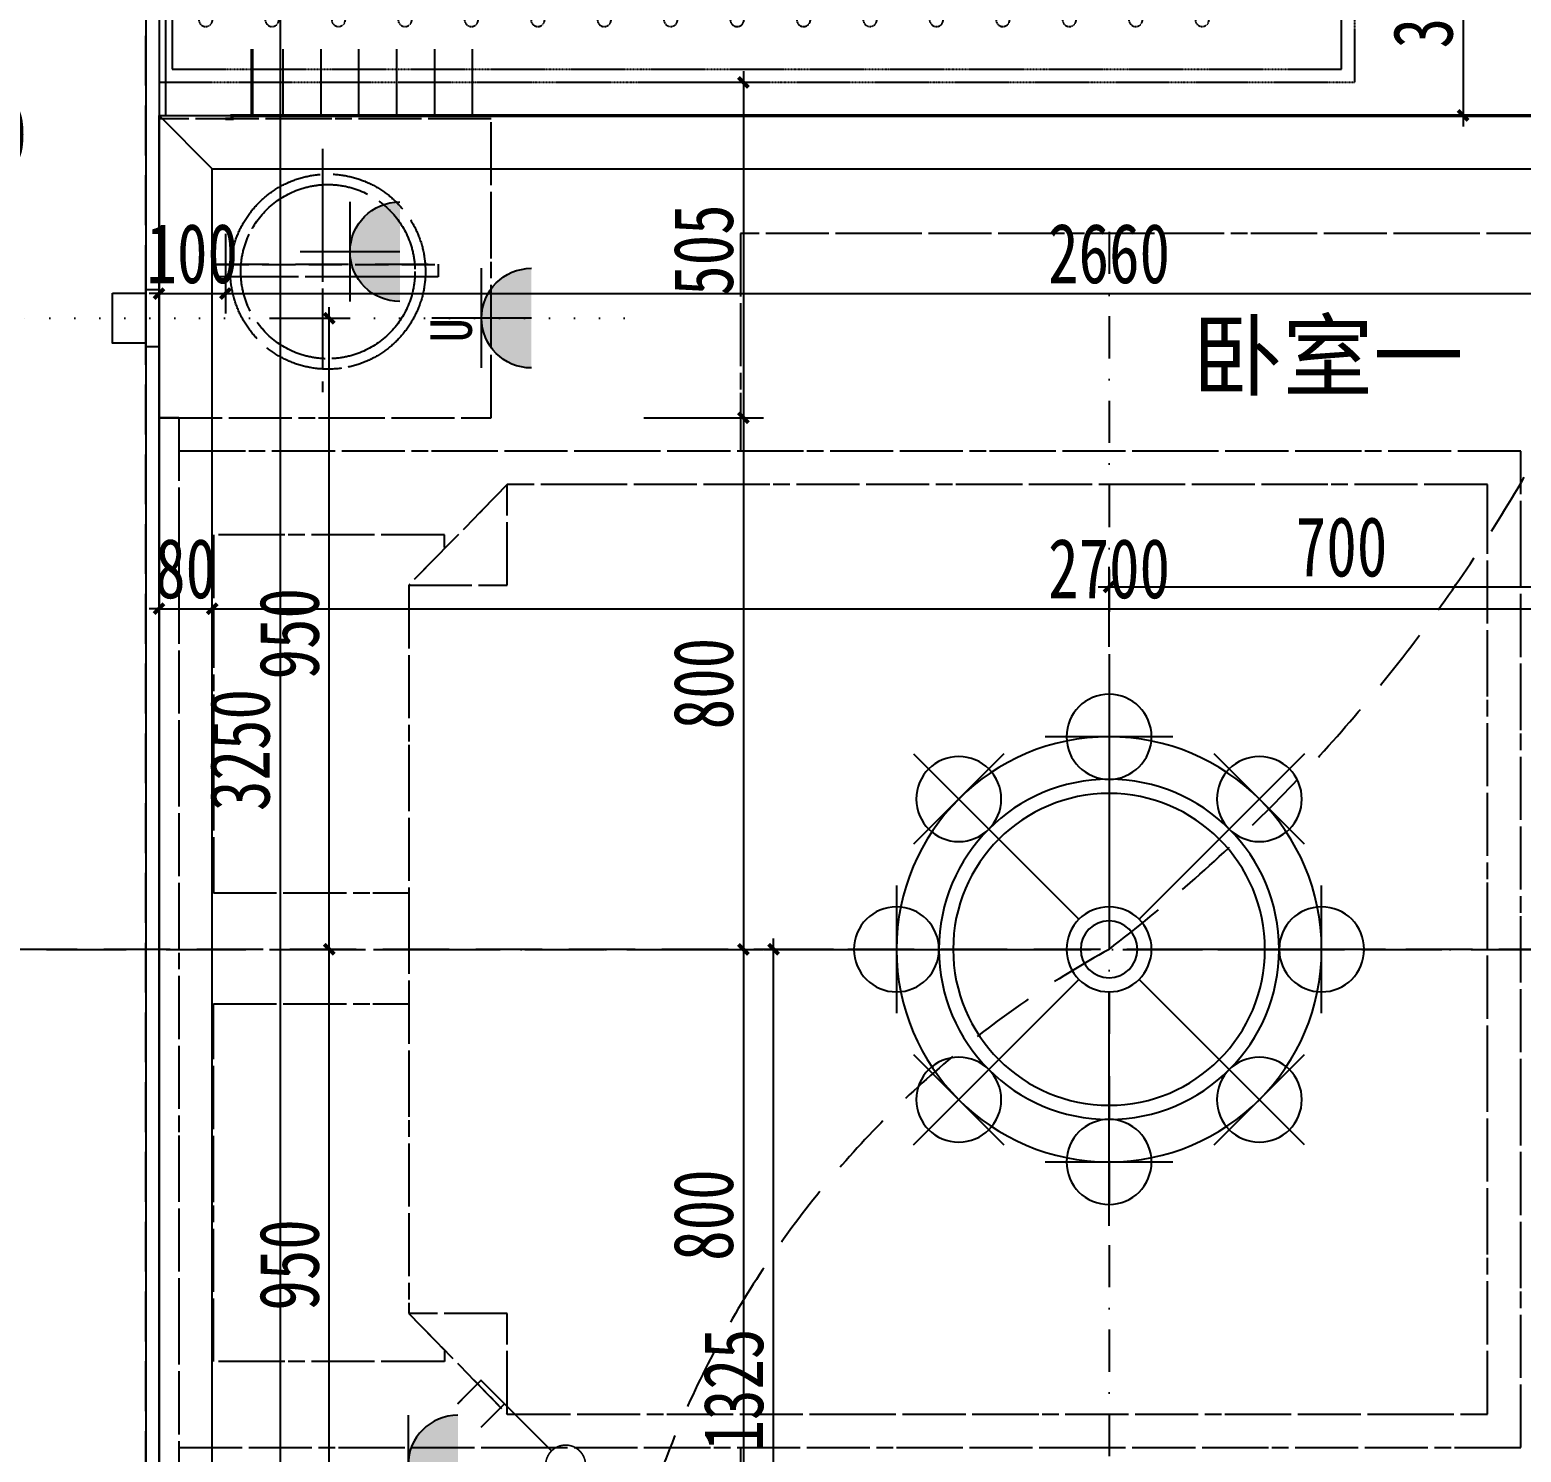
# Model space of a CAD drawing. Header units: millimetres. Extents: x -297 to 39764, y -29258 to 20315.
# Drawn here: x 16687 to 18932, y -25874 to -23733 of the extents above; entities that cross this region are included whole.
import ezdxf

# ---------------------------------------------------------------- set-up
doc = ezdxf.new("R2010")
doc.units = ezdxf.units.MM
for name, pattern in [('_DASH', [0.6, 0.4, -0.2]), ('DASH', [0.35, 0.25, -0.1]), ('DASHDOT2', [12.7, 6.35, -3.175, 0, -3.175]), ('DOT2', [0.125, 0, -0.125]), ('HIDDEN', [9.525, 6.35, -3.175])]:
    doc.linetypes.add(name, pattern=pattern)
doc.layers.get('Defpoints').update_dxf_attribs({"color": 250})
for name, color, linetype in [('.-P平面尺寸', 30, 'DASH'), ('.-P建筑梁位', 4, 'Continuous'), ('.P-中心线', 214, 'DASH'), ('.P-墙体尺寸标注', 252, 'Continuous'), ('.P-家具虚线层', 250, 'Continuous'), ('.p-灯具连线', 6, 'Continuous'), ('.P-装饰轮廓', 180, 'Continuous'), ('.PC-天花尺寸标注', 252, 'Continuous'), ('.PC-天花灯具', 203, 'Continuous'), ('.PC-天花造型', 163, 'Continuous'), ('.PC-灯具尺寸标注', 252, 'Continuous'), ('.PC-综合天花虚线层', 14, 'DASHDOT2'), ('.PF-活动家具', 141, 'Continuous'), ('.ZD-开关', 43, 'Continuous'), ('.ZD-强电开关', 183, 'Continuous'), ('.ZD-强电插座', 43, 'Continuous'), ('.ZD-插座标注', 252, 'Continuous'), ('.ZD-插座虚线层', 214, 'DASH'), ('.ZD-点位引线', 1, 'Continuous'), ('.ZT-空调.检修口', 52, 'Continuous'), ('A-Wall', 2, 'Continuous'), ('FF-TEXT', 2, 'Continuous'), ('P-平面灯具', 203, 'Continuous'), ('Y-移动家具', 141, 'Continuous')]:
    doc.layers.add(name, color=color, linetype=linetype)
doc.styles.add('CHINESE', font='')
doc.styles.add('文字样式', font='', dxfattribs={"width": 0.75})
doc.styles.get('CHINESE').set_extended_font_data('SimSun')
doc.styles.get('文字样式').set_extended_font_data('SimSun')
doc.dimstyles.new('西安1-40（内部尺寸）', dxfattribs={"dimscale": 30, "dimtxt": 3, "dimasz": 0.5, "dimexe": 1, "dimexo": 1, "dimgap": 0.5, "dimtad": 1, "dimdec": 0, "dimrnd": 5, "dimtxsty": '文字样式', "dimblk": 'ARCHTICK', "dimcen": 1, "dimdle": 0.55, "dimclrd": 252, "dimclre": 252, "dimclrt": 30, "dimadec": 0, "dimazin": 0, "dimtfac": 1, "dimtdec": 0, "dimtix": 1, "dimtmove": 2, "dimatfit": 3, "dimfxl": 5, "dimfxlon": 1, "dimarcsym": 0})

# ---------------------------------------------------------------- blocks, each defined once
blk = doc.blocks.new('xc18001')
at = {"layer": 'P-平面灯具', "color": 250, "linetype": 'DASH', "ltscale": 0.5}
for p, q in [((2421.6, -85.3, 0), (2412.1, -85.3, 0)), ((2412.1, -85.3, 0), (2431, -85.3, 0)), ((2431, -420, 0), (2412.1, -420, 0))]:
    blk.add_line(p, q, dxfattribs=at)
at = {"layer": 'P-平面灯具', "color": 250, "linetype": 'DASH', "ltscale": 200}
for p, q in [((2412.1, -420, 0), (2412.1, -85.3, 0)), ((2431, -85.3, 0), (2431, -420, 0)), ((2604.7, -246.3, 0), (2238.4, -246.3, 0))]:
    blk.add_line(p, q, dxfattribs=at)
at = {"layer": 'P-平面灯具', "linetype": 'DASH', "ltscale": 200}
blk.add_circle((2420, -254.2, 0), 146.8, dxfattribs=at)
at = {"layer": 'P-平面灯具', "color": 250, "linetype": 'DASH', "ltscale": 200}
blk.add_circle((2420, -254.2, 0), 131.1, dxfattribs=at)
at = {"layer": 'Y-移动家具', "linetype": 'DASH', "ltscale": 100}
for p, q in [((2200, 0, 0), (600, 0, 0)), ((2200, -30, 0), (2200, 0, 0)), ((2650, 0, 0), (2200, 0, 0)), ((2200, 0, 0), (2200, -500.1, 0)), ((2650, -500.1, 0), (2650, 0, 0)), ((2200, -30, 0), (600, -30, 0)), ((650, -30, 0), (650, -2050, 0)), ((2150, -2050, 0), (2150, -30, 0)), ((2200, -500.1, 0), (2650, -500.1, 0)), ((650, -2050, 0), (2150, -2050, 0))]:
    blk.add_line(p, q, dxfattribs=at)
at = {"layer": 'Y-移动家具', "color": 250, "linetype": 'DASH', "ltscale": 100}
for p, q in [((779.5, -429.5, 0), (779.5, -82.1, 0)), ((779.5, -82.1, 0), (1317.9, -82.1, 0)), ((1317.9, -82.1, 0), (1317.9, -375.8, 0)), ((2023.7, -82.1, 0), (1485.3, -82.1, 0)), ((1485.3, -82.1, 0), (1485.3, -375.8, 0)), ((2023.7, -429.5, 0), (2023.7, -82.1, 0)), ((852.1, -375.8, 0), (700.5, -524.2, 0)), ((1947.9, -375.8, 0), (852.1, -375.8, 0)), ((852.1, -524.2, 0), (852.1, -375.8, 0)), ((1947.9, -375.8, 0), (1947.9, -524.2, 0)), ((2099.5, -524.2, 0), (1947.9, -375.8, 0)), ((795.3, -429.5, 0), (779.5, -429.5, 0)), ((2004.7, -429.5, 0), (2023.7, -429.5, 0)), ((700.5, -524.2, 0), (700.5, -1999.5, 0)), ((700.5, -524.2, 0), (852.1, -524.2, 0)), ((1947.9, -524.2, 0), (2099.5, -524.2, 0)), ((2099.5, -1999.5, 0), (2099.5, -524.2, 0)), ((700.5, -1999.5, 0), (2099.5, -1999.5, 0))]:
    blk.add_line(p, q, dxfattribs=at)
at = {"layer": 'Y-移动家具', "color": 250, "linetype": 'DASH', "ltscale": 100, "elevation": 0}
blk.add_lwpolyline([(650, -875.1), (322.5, -875.1), (322.5, -2443.2), (2477.5, -2443.2), (2477.5, -875.1), (2150, -875.1)], dxfattribs=at)
blk = doc.blocks.new('yj')
at = {"layer": 'Y-移动家具', "color": 250, "linetype": 'DASH', "ltscale": 0.5}
for p, q in [((-7.1, 220.3), (-29.5, 27.5)), ((2.3, 27.5), (13.6, 218.5)), ((-29.5, 27.5), (-14.4, 27.5)), ((-17.3, -5.7), (-13.9, 33.2)), ((-12.4, 33.1), (-15.3, 0)), ((-15.3, 0), (-12.9, 27.5)), ((-13.9, 33.2), (-12.4, 33.1)), ((-12.9, 27.5), (2.3, 27.5)), ((-31.8, 0), (-43, -191.1)), ((-16.8, 0), (-31.8, 0)), ((-22.4, -192.9), (0, 0)), ((-15.3, 0), (-15.8, -5.9)), ((0, 0), (-15.3, 0)), ((-15.8, -5.9), (-17.3, -5.7))]:
    blk.add_line(p, q, dxfattribs=at)
for centre, radius, start, end in [((3.5, 219), 10.6, 86.6346, 173.3654), ((3.6, 219.6), 10.1, 353.3654, 86.6346), ((-32.7, -192), 10.3, 175, 355)]:
    blk.add_arc(centre, radius, start, end, dxfattribs=at)
blk = doc.blocks.new('*U64')
at = {"layer": 'Y-移动家具', "color": 250, "linetype": 'DASH', "ltscale": 0.5}
for p, q in [((25, -277.5), (20, -277.5)), ((20, -277.5), (20, -322.5)), ((25, -312.5), (25, -277.5)), ((1775, -287.5), (25, -287.5)), ((25, -287.5), (25, -312.5)), ((1780, -277.5), (1775, -277.5)), ((1775, -277.5), (1775, -312.5)), ((1775, -312.5), (1775, -287.5)), ((1780, -322.5), (1780, -277.5)), ((25, -322.5), (25, -312.5)), ((25, -312.5), (1775, -312.5)), ((1775, -312.5), (1775, -322.5)), ((20, -322.5), (25, -322.5)), ((1775, -322.5), (1780, -322.5))]:
    blk.add_line(p, q, dxfattribs=at)
at = {"layer": 'Y-移动家具', "linetype": 'DASH', "ltscale": 0.5}
blk.add_lwpolyline([(0, 0), (0, -600), (1800, -600), (1800, 0)], close=True, dxfattribs=at)
at = {"layer": 'Y-移动家具', "color": 250, "linetype": 'DASH', "ltscale": 0.5}
blk.add_lwpolyline([(20, -580), (1780, -580), (1780, -20), (20, -20)], close=True, dxfattribs=at)
for p in [(102.9, -313.8), (202.9, -313.8), (302.9, -313.8), (402.9, -313.8), (502.9, -313.8), (602.9, -313.8), (702.9, -313.8), (802.9, -313.8), (902.9, -313.8), (1002.9, -313.8), (1102.9, -313.8), (1202.9, -313.8), (1302.9, -313.8), (1402.9, -313.8), (1502.9, -313.8), (1602.9, -313.8)]:
    blk.add_blockref('yj', p)
blk = doc.blocks.new('_ArchTick')
at = {"color": 0, "linetype": 'ByBlock', "const_width": 0.4}
blk.add_lwpolyline([(-0.5, -0.5), (0.5, 0.5)], dxfattribs=at)
blk = doc.blocks.new('*D153')
at = {"layer": '.-P平面尺寸', "color": 252, "linetype": 'ByBlock', "lineweight": -2, "transparency": 16777216}
for p, q in [((17681.9, -23812.1), (17791.6, -23812.1)), ((17761.6, -23795.6), (17761.6, -24333.6)), ((17611.6, -24317.1), (17791.6, -24317.1))]:
    blk.add_line(p, q, dxfattribs=at)
at = {"layer": 'Defpoints', "color": 0, "linetype": 'ByBlock', "transparency": 16777216}
for p in [(17651.9, -23812.1), (17382, -24317.1), (17761.6, -24317.1)]:
    blk.add_point(p, dxfattribs=at)
at = {"layer": '.-P平面尺寸', "color": 252, "linetype": 'ByBlock', "lineweight": -2, "transparency": 16777216, "xscale": 15, "yscale": 15, "zscale": 15}
for p, rotation in [((17761.6, -23812.1), 90), ((17761.6, -24317.1), 270)]:
    blk.add_blockref('_ArchTick', p, dxfattribs=dict(at, rotation=rotation))
at = {"layer": '.-P平面尺寸', "color": 30, "linetype": 'ByBlock', "transparency": 16777216, "insert": (17701.6, -24064.6), "char_height": 90, "attachment_point": 5, "rotation": 90, "style": '文字样式'}
blk.add_mtext('505', dxfattribs=at)
blk = doc.blocks.new('*D154')
at = {"layer": '.-P平面尺寸', "color": 252, "linetype": 'ByBlock', "lineweight": -2, "transparency": 16777216}
for p, q in [((17761.6, -24300.6), (17761.6, -25133.6)), ((17611.6, -24317.1), (17791.6, -24317.1)), ((17611.6, -25117.1), (17791.6, -25117.1))]:
    blk.add_line(p, q, dxfattribs=at)
at = {"layer": 'Defpoints', "color": 0, "linetype": 'ByBlock', "transparency": 16777216}
for p in [(17382, -24317.1), (17382, -25117.1, 0), (17761.6, -25117.1)]:
    blk.add_point(p, dxfattribs=at)
at = {"layer": '.-P平面尺寸', "color": 252, "linetype": 'ByBlock', "lineweight": -2, "transparency": 16777216, "xscale": 15, "yscale": 15, "zscale": 15}
for p, rotation in [((17761.6, -24317.1), 90), ((17761.6, -25117.1), 270)]:
    blk.add_blockref('_ArchTick', p, dxfattribs=dict(at, rotation=rotation))
at = {"layer": '.-P平面尺寸', "color": 30, "linetype": 'ByBlock', "transparency": 16777216, "insert": (17701.6, -24717.1), "char_height": 90, "attachment_point": 5, "rotation": 90, "style": '文字样式'}
blk.add_mtext('800', dxfattribs=at)
blk = doc.blocks.new('*D155')
at = {"layer": '.-P平面尺寸', "color": 252, "linetype": 'ByBlock', "lineweight": -2, "transparency": 16777216}
for p, q in [((17611.6, -25117.1), (17791.6, -25117.1)), ((17761.6, -25100.6), (17761.6, -25933.6)), ((17611.6, -25917.1), (17791.6, -25917.1))]:
    blk.add_line(p, q, dxfattribs=at)
at = {"layer": 'Defpoints', "color": 0, "linetype": 'ByBlock', "transparency": 16777216}
for p in [(17382, -25117.1, 0), (17382, -25917.1), (17761.6, -25917.1)]:
    blk.add_point(p, dxfattribs=at)
at = {"layer": '.-P平面尺寸', "color": 252, "linetype": 'ByBlock', "lineweight": -2, "transparency": 16777216, "xscale": 15, "yscale": 15, "zscale": 15}
for p, rotation in [((17761.6, -25117.1), 90), ((17761.6, -25917.1), 270)]:
    blk.add_blockref('_ArchTick', p, dxfattribs=dict(at, rotation=rotation))
at = {"layer": '.-P平面尺寸', "color": 30, "linetype": 'ByBlock', "transparency": 16777216, "insert": (17701.6, -25517.1), "char_height": 90, "attachment_point": 5, "rotation": 90, "style": '文字样式'}
blk.add_mtext('800', dxfattribs=at)
blk = doc.blocks.new('ttrutuuyyy')
at = {"layer": '.P-家具虚线层', "color": 250, "linetype": '_DASH', "ltscale": 200}
for p, q in [((37382, -23867.1, 0), (36881.9, -23867.1, 0)), ((36881.9, -23867.1, 0), (36881.9, -24317.1, 0)), ((37382, -24317.1, 0), (37382, -23867.1, 0)), ((37128.2, -23912.3, 0), (37128.2, -24278.7, 0)), ((36967.2, -24105, 0), (36967.2, -24086, 0)), ((36967.2, -24086, 0), (37301.9, -24086, 0)), ((37301.9, -24086, 0), (37301.9, -24105, 0)), ((36967.2, -24095.5, 0), (36967.2, -24105, 0)), ((37301.9, -24105, 0), (36967.2, -24105, 0)), ((36881.9, -24317.1, 0), (36881.9, -25917.1, 0)), ((36911.9, -24317.1, 0), (36881.9, -24317.1, 0)), ((36881.9, -24317.1, 0), (37382, -24317.1, 0)), ((36911.9, -24317.1, 0), (36911.9, -25917.1, 0)), ((38931.9, -24367.1, 0), (36911.9, -24367.1, 0)), ((38931.9, -25867.1, 0), (38931.9, -24367.1, 0)), ((37406.1, -24417.6, 0), (37257.7, -24569.2, 0)), ((38881.4, -24417.6, 0), (37406.1, -24417.6, 0)), ((37406.1, -24569.2, 0), (37406.1, -24417.6, 0)), ((38881.4, -25816.6, 0), (38881.4, -24417.6, 0)), ((37311.4, -24493.4, 0), (36964, -24493.4, 0)), ((36964, -24493.4, 0), (36964, -25031.8, 0)), ((37311.4, -24512.3, 0), (37311.4, -24493.4, 0)), ((37257.7, -24569.2, 0), (37406.1, -24569.2, 0)), ((37257.7, -24569.2, 0), (37257.7, -25665, 0)), ((36964, -25031.8, 0), (37257.7, -25031.8, 0)), ((36964, -25737.6, 0), (36964, -25199.2, 0)), ((36964, -25199.2, 0), (37257.7, -25199.2, 0)), ((37257.7, -25665, 0), (37406.1, -25816.6, 0)), ((37406.1, -25665, 0), (37257.7, -25665, 0)), ((37406.1, -25816.6, 0), (37406.1, -25665, 0)), ((37311.4, -25721.8, 0), (37311.4, -25737.6, 0)), ((37311.4, -25737.6, 0), (36964, -25737.6, 0)), ((37406.1, -25816.6, 0), (38881.4, -25816.6, 0)), ((36911.9, -25867.1, 0), (38931.9, -25867.1, 0))]:
    blk.add_line(p, q, dxfattribs=at)
at = {"layer": '.P-家具虚线层', "color": 250, "linetype": '_DASH', "ltscale": 200, "elevation": 0}
for points in [[(36881.9, -23212.1), (36881.9, -23812.1), (38681.9, -23812.1), (38681.9, -23212.1)], [(36901.9, -23792.1), (38661.9, -23792.1), (38661.9, -23232.1), (36901.9, -23232.1)]]:
    blk.add_lwpolyline(points, close=True, dxfattribs=at)
blk.add_lwpolyline([(37757, -25867.1), (37757, -26194.6), (39325.1, -26194.6), (39325.1, -24039.6), (37757, -24039.6), (37757, -24367.1)], dxfattribs=at)
at = {"layer": '.P-家具虚线层', "color": 250, "linetype": '_DASH', "ltscale": 200}
for radius in [146.8, 131.1]:
    blk.add_circle((37136.1, -24097.1, 0), radius, dxfattribs=at)
blk = doc.blocks.new('A$Cd2e37dc6')
at = {"layer": '.-P建筑梁位', "color": 4, "linetype": 'DASH', "ltscale": 300}
blk.add_lwpolyline([(12800, 4978.4), (12800, 3078.4), (9900, 3078.4), (9900, 6378.4)], dxfattribs=at)
blk = doc.blocks.new('A$C03F42210')
at = {"color": 250, "ltscale": 100}
for p, q in [((0, 390), (0, 60)), ((-90, 300), (90, 300)), ((-275.8, 148.5), (-148.5, 275.8)), ((-275.8, 275.8), (-42.4, 42.4)), ((275.8, 275.8), (42.4, 42.4)), ((148.5, 275.8), (275.8, 148.5)), ((-300, -90), (-300, 90)), ((300, 90), (300, -90)), ((-390, 0), (-60, 0)), ((390, 0), (60, 0)), ((-275.8, -275.8), (-42.4, -42.4)), ((0, -390), (0, -60)), ((275.8, -275.8), (42.4, -42.4)), ((-148.5, -275.8), (-275.8, -148.5)), ((275.8, -148.5), (148.5, -275.8)), ((90, -300), (-90, -300))]:
    blk.add_line(p, q, dxfattribs=at)
at = {"ltscale": 100}
for centre, radius in [((0, 300), 60), ((0, 0), 300), ((-212.1, 212.1), 60), ((212.1, 212.1), 60), ((0, 0), 220), ((-300, 0), 60), ((300, 0), 60), ((-212.1, -212.1), 60), ((212.1, -212.1), 60), ((0, -300), 60)]:
    blk.add_circle(centre, radius, dxfattribs=at)
at = {"color": 250, "ltscale": 100}
for radius in [240, 60]:
    blk.add_circle((0, 0), radius, dxfattribs=at)
blk.add_circle((0, 0), 40)
blk = doc.blocks.new('*D223')
at = {"layer": '.ZT-空调.检修口', "color": 252, "linetype": 'ByBlock', "lineweight": -2, "transparency": 16777216}
for p, q in [((18844.8, -23505.6), (18844.8, -23878.6)), ((18844.8, -23522.1), (18874.8, -23522.1)), ((18844.8, -23862.1), (18874.8, -23862.1))]:
    blk.add_line(p, q, dxfattribs=at)
at = {"layer": 'Defpoints', "color": 0, "linetype": 'ByBlock', "transparency": 16777216}
for p in [(18844.8, -23522.1), (18844.8, -23862.1), (18844.8, -23862.1)]:
    blk.add_point(p, dxfattribs=at)
at = {"layer": '.ZT-空调.检修口', "color": 252, "linetype": 'ByBlock', "lineweight": -2, "transparency": 16777216, "xscale": 15, "yscale": 15, "zscale": 15}
for p, rotation in [((18844.8, -23522.1), 90), ((18844.8, -23862.1), 270)]:
    blk.add_blockref('_ArchTick', p, dxfattribs=dict(at, rotation=rotation))
at = {"layer": '.ZT-空调.检修口', "color": 30, "linetype": 'ByBlock', "transparency": 16777216, "insert": (18784.8, -23692.1), "char_height": 90, "attachment_point": 5, "rotation": 90, "style": '文字样式'}
blk.add_mtext('340', dxfattribs=at)
blk = doc.blocks.new('*D260')
at = {"layer": '.ZT-空调.检修口', "color": 252, "linetype": 'ByBlock', "lineweight": -2, "transparency": 16777216}
for p, q in [((16881.9, -24040.2), (16881.9, -24160.2)), ((16981.9, -24040.2), (16981.9, -24160.2)), ((16881.9, -24130.2), (16866.9, -24130.2)), ((16881.9, -24130.2), (16981.9, -24130.2)), ((16981.9, -24130.2), (16996.9, -24130.2))]:
    blk.add_line(p, q, dxfattribs=at)
at = {"layer": 'Defpoints', "color": 0, "linetype": 'ByBlock', "transparency": 16777216}
for p in [(16881.9, -23862.1), (16981.9, -23867.1), (16981.9, -24130.2)]:
    blk.add_point(p, dxfattribs=at)
at = {"layer": '.ZT-空调.检修口', "color": 252, "linetype": 'ByBlock', "lineweight": -2, "transparency": 16777216, "xscale": 15, "yscale": 15, "zscale": 15}
blk.add_blockref('_ArchTick', (16881.9, -24130.2), dxfattribs=at)
at = {"layer": '.ZT-空调.检修口', "color": 252, "linetype": 'ByBlock', "lineweight": -2, "transparency": 16777216, "xscale": 15, "yscale": 15, "zscale": 15, "rotation": 180}
blk.add_blockref('_ArchTick', (16981.9, -24130.2), dxfattribs=at)
at = {"layer": '.ZT-空调.检修口', "color": 30, "linetype": 'ByBlock', "transparency": 16777216, "insert": (16931.9, -24070.2), "char_height": 90, "attachment_point": 5, "style": '文字样式'}
blk.add_mtext('100', dxfattribs=at)
blk = doc.blocks.new('*D261')
at = {"layer": '.ZT-空调.检修口', "color": 252, "linetype": 'ByBlock', "lineweight": -2, "transparency": 16777216}
for p, q in [((16981.9, -24040.2), (16981.9, -24160.2)), ((19641.9, -24040.2), (19641.9, -24160.2)), ((16965.4, -24130.2), (19658.4, -24130.2))]:
    blk.add_line(p, q, dxfattribs=at)
at = {"layer": 'Defpoints', "color": 0, "linetype": 'ByBlock', "transparency": 16777216}
for p in [(16981.9, -23867.1), (19641.9, -23867.1), (19641.9, -24130.2)]:
    blk.add_point(p, dxfattribs=at)
at = {"layer": '.ZT-空调.检修口', "color": 252, "linetype": 'ByBlock', "lineweight": -2, "transparency": 16777216, "xscale": 15, "yscale": 15, "zscale": 15, "rotation": 180}
blk.add_blockref('_ArchTick', (16981.9, -24130.2), dxfattribs=at)
at = {"layer": '.ZT-空调.检修口', "color": 252, "linetype": 'ByBlock', "lineweight": -2, "transparency": 16777216, "xscale": 15, "yscale": 15, "zscale": 15}
blk.add_blockref('_ArchTick', (19641.9, -24130.2), dxfattribs=at)
at = {"layer": '.ZT-空调.检修口', "color": 30, "linetype": 'ByBlock', "transparency": 16777216, "insert": (18311.9, -24070.2), "char_height": 90, "attachment_point": 5, "style": '文字样式'}
blk.add_mtext('2660', dxfattribs=at)
blk = doc.blocks.new('*D734')
at = {"layer": '.P-墙体尺寸标注', "color": 252, "linetype": 'ByBlock', "lineweight": -2, "transparency": 16777216}
for p, q in [((17064.1, -23175.6), (17064.1, -26458.6)), ((16974.1, -23192.1), (17094.1, -23192.1)), ((16974.1, -26442.1), (17094.1, -26442.1))]:
    blk.add_line(p, q, dxfattribs=at)
at = {"layer": 'Defpoints', "color": 0, "linetype": 'ByBlock', "transparency": 16777216}
for p in [(16861.9, -23192.1, 0), (16861.9, -26442.1), (17064.1, -26442.1)]:
    blk.add_point(p, dxfattribs=at)
at = {"layer": '.P-墙体尺寸标注', "color": 252, "linetype": 'ByBlock', "lineweight": -2, "transparency": 16777216, "xscale": 15, "yscale": 15, "zscale": 15}
for p, rotation in [((17064.1, -23192.1), 90), ((17064.1, -26442.1), 270)]:
    blk.add_blockref('_ArchTick', p, dxfattribs=dict(at, rotation=rotation))
at = {"layer": '.P-墙体尺寸标注', "color": 30, "linetype": 'ByBlock', "transparency": 16777216, "insert": (17004.1, -24817.1), "char_height": 90, "attachment_point": 5, "rotation": 90, "style": '文字样式'}
blk.add_mtext('3250', dxfattribs=at)
blk = doc.blocks.new('*D804')
at = {"layer": '.PC-天花尺寸标注', "color": 252, "linetype": 'ByBlock', "lineweight": -2, "transparency": 16777216}
for p, q in [((16631.9, -23797.2), (16631.9, -23677.2)), ((16641.9, -23797.2), (16641.9, -23677.2)), ((16631.9, -23707.2), (16616.9, -23707.2)), ((16631.9, -23707.2), (16641.9, -23707.2)), ((16641.9, -23707.2), (16656.9, -23707.2))]:
    blk.add_line(p, q, dxfattribs=at)
at = {"layer": 'Defpoints', "color": 0, "linetype": 'ByBlock', "transparency": 16777216}
for p in [(16641.9, -23707.2), (16631.9, -24392.1), (16641.9, -24397.1)]:
    blk.add_point(p, dxfattribs=at)
at = {"layer": '.PC-天花尺寸标注', "color": 252, "linetype": 'ByBlock', "lineweight": -2, "transparency": 16777216, "xscale": 15, "yscale": 15, "zscale": 15}
blk.add_blockref('_ArchTick', (16631.9, -23707.2), dxfattribs=at)
at = {"layer": '.PC-天花尺寸标注', "color": 252, "linetype": 'ByBlock', "lineweight": -2, "transparency": 16777216, "xscale": 15, "yscale": 15, "zscale": 15, "rotation": 180}
blk.add_blockref('_ArchTick', (16641.9, -23707.2), dxfattribs=at)
at = {"layer": '.PC-天花尺寸标注', "color": 30, "linetype": 'ByBlock', "transparency": 16777216, "insert": (16636.9, -23890.2), "char_height": 90, "attachment_point": 5, "style": '文字样式'}
blk.add_mtext('10', dxfattribs=at)
blk = doc.blocks.new('*D812')
at = {"layer": '.PC-天花尺寸标注', "color": 252, "linetype": 'ByBlock', "lineweight": -2, "transparency": 16777216}
for p, q in [((16881.9, -24694.4), (16881.9, -24574.4)), ((16961.9, -24694.4), (16961.9, -24574.4)), ((16881.9, -24604.4), (16866.9, -24604.4)), ((16881.9, -24604.4), (16961.9, -24604.4)), ((16961.9, -24604.4), (16976.9, -24604.4))]:
    blk.add_line(p, q, dxfattribs=at)
at = {"layer": 'Defpoints', "color": 0, "linetype": 'ByBlock', "transparency": 16777216}
for p in [(16961.9, -24604.4), (16881.9, -24997.1), (16961.9, -24997.1)]:
    blk.add_point(p, dxfattribs=at)
at = {"layer": '.PC-天花尺寸标注', "color": 252, "linetype": 'ByBlock', "lineweight": -2, "transparency": 16777216, "xscale": 15, "yscale": 15, "zscale": 15}
blk.add_blockref('_ArchTick', (16881.9, -24604.4), dxfattribs=at)
at = {"layer": '.PC-天花尺寸标注', "color": 252, "linetype": 'ByBlock', "lineweight": -2, "transparency": 16777216, "xscale": 15, "yscale": 15, "zscale": 15, "rotation": 180}
blk.add_blockref('_ArchTick', (16961.9, -24604.4), dxfattribs=at)
at = {"layer": '.PC-天花尺寸标注', "color": 30, "linetype": 'ByBlock', "transparency": 16777216, "insert": (16921.9, -24544.4), "char_height": 90, "attachment_point": 5, "style": '文字样式'}
blk.add_mtext('80', dxfattribs=at)
blk = doc.blocks.new('*D813')
at = {"layer": '.PC-天花尺寸标注', "color": 252, "linetype": 'ByBlock', "lineweight": -2, "transparency": 16777216}
for p, q in [((16961.9, -24694.4), (16961.9, -24574.4)), ((19661.9, -24694.4), (19661.9, -24574.4)), ((16945.4, -24604.4), (19678.4, -24604.4))]:
    blk.add_line(p, q, dxfattribs=at)
at = {"layer": 'Defpoints', "color": 0, "linetype": 'ByBlock', "transparency": 16777216}
for p in [(19661.9, -24604.4), (16961.9, -24997.1), (19661.9, -24997.1)]:
    blk.add_point(p, dxfattribs=at)
at = {"layer": '.PC-天花尺寸标注', "color": 252, "linetype": 'ByBlock', "lineweight": -2, "transparency": 16777216, "xscale": 15, "yscale": 15, "zscale": 15, "rotation": 180}
blk.add_blockref('_ArchTick', (16961.9, -24604.4), dxfattribs=at)
at = {"layer": '.PC-天花尺寸标注', "color": 252, "linetype": 'ByBlock', "lineweight": -2, "transparency": 16777216, "xscale": 15, "yscale": 15, "zscale": 15}
blk.add_blockref('_ArchTick', (19661.9, -24604.4), dxfattribs=at)
at = {"layer": '.PC-天花尺寸标注', "color": 30, "linetype": 'ByBlock', "transparency": 16777216, "insert": (18311.9, -24544.4), "char_height": 90, "attachment_point": 5, "style": '文字样式'}
blk.add_mtext('2700', dxfattribs=at)
blk = doc.blocks.new('*D859')
at = {"layer": '.PC-灯具尺寸标注', "color": 252, "linetype": 'ByBlock', "lineweight": -2, "transparency": 16777216}
for p, q in [((18311.9, -24661.6), (18311.9, -24541.6)), ((19011.9, -24661.6), (19011.9, -24541.6)), ((18295.4, -24571.6), (19028.4, -24571.6))]:
    blk.add_line(p, q, dxfattribs=at)
at = {"layer": 'Defpoints', "color": 0, "linetype": 'ByBlock', "transparency": 16777216}
for p in [(19011.9, -24571.6), (18311.9, -25117.1), (19011.9, -25117.1)]:
    blk.add_point(p, dxfattribs=at)
at = {"layer": '.PC-灯具尺寸标注', "color": 252, "linetype": 'ByBlock', "lineweight": -2, "transparency": 16777216, "xscale": 15, "yscale": 15, "zscale": 15, "rotation": 180}
blk.add_blockref('_ArchTick', (18311.9, -24571.6), dxfattribs=at)
at = {"layer": '.PC-灯具尺寸标注', "color": 252, "linetype": 'ByBlock', "lineweight": -2, "transparency": 16777216, "xscale": 15, "yscale": 15, "zscale": 15}
blk.add_blockref('_ArchTick', (19011.9, -24571.6), dxfattribs=at)
at = {"layer": '.PC-灯具尺寸标注', "color": 30, "linetype": 'ByBlock', "transparency": 16777216, "insert": (18661.9, -24511.6), "char_height": 90, "attachment_point": 5, "style": '文字样式'}
blk.add_mtext('700', dxfattribs=at)
blk = doc.blocks.new('*D861')
at = {"layer": '.PC-灯具尺寸标注', "color": 252, "linetype": 'ByBlock', "lineweight": -2, "transparency": 16777216}
for p, q in [((17897, -25117.1), (17777, -25117.1)), ((17807, -26458.6), (17807, -25100.6)), ((17897, -26442.1), (17777, -26442.1))]:
    blk.add_line(p, q, dxfattribs=at)
at = {"layer": 'Defpoints', "color": 0, "linetype": 'ByBlock', "transparency": 16777216}
for p in [(17807, -25117.1), (18311.9, -25117.1), (18311.9, -26442.1)]:
    blk.add_point(p, dxfattribs=at)
at = {"layer": '.PC-灯具尺寸标注', "color": 252, "linetype": 'ByBlock', "lineweight": -2, "transparency": 16777216, "xscale": 15, "yscale": 15, "zscale": 15}
for p, rotation in [((17807, -25117.1), 90), ((17807, -26442.1), 270)]:
    blk.add_blockref('_ArchTick', p, dxfattribs=dict(at, rotation=rotation))
at = {"layer": '.PC-灯具尺寸标注', "color": 30, "linetype": 'ByBlock', "transparency": 16777216, "insert": (17747, -25779.6), "char_height": 90, "attachment_point": 5, "rotation": 90, "style": '文字样式'}
blk.add_mtext('1325', dxfattribs=at)
blk = doc.blocks.new('插座（多个）')
at = {"layer": '.ZD-强电插座'}
h = blk.add_hatch(color=256, dxfattribs=at)
h.paths.add_polyline_path([(0, -600), (300, -600, 0.414214), (0, -300)])
h.paths.add_polyline_path([(-300, -600), (0, -600), (0, -300, 0.414214)])
for p, q in [((0, -600), (0, 0)), ((300, -300), (-300, -300))]:
    blk.add_line(p, q, dxfattribs=at)
blk.add_arc((0, -600), 300, 0, 180, dxfattribs=at)
at = {"layer": '.ZD-强电插座', "style": '文字样式', "width": 0.85}
blk.add_attdef('212', (81.7, 0), '', height=200, dxfattribs=at)
blk = doc.blocks.new('2312')
at = {"layer": '.ZD-强电开关', "color": 6, "linetype": 'ByBlock', "ltscale": 0.1}
for points in [[(-50, 43), (-50, -43), (-70, -43), (-70, 43)], [(0, -37.5), (-50, -37.5), (-50, 37.5), (0, 37.5)]]:
    blk.add_lwpolyline(points, close=True, dxfattribs=at)
blk = doc.blocks.new('DHXBHXA$C77BD43D8')
at = {"const_width": 2.5}
for points in [[(-21.2, -21.2, -1), (21.2, 21.2), (127.3, 127.3), (162.6, 91.9)], [(21.2, 21.2, -1), (-21.2, -21.2), (-127.3, -127.3), (-162.6, -91.9)]]:
    blk.add_lwpolyline(points, format="xyb", dxfattribs=at)
for points in [[(91.9, 91.9), (127.3, 56.6)], [(-91.9, -91.9), (-127.3, -56.6)]]:
    blk.add_lwpolyline(points, dxfattribs=at)
blk = doc.blocks.new('*D923')
at = {"layer": '.ZD-插座标注', "color": 252, "linetype": 'ByBlock', "lineweight": -2, "transparency": 16777216}
for p, q in [((17048.2, -25117.1), (17168.2, -25117.1)), ((17138.2, -26083.6), (17138.2, -25100.6)), ((17048.2, -26067.1), (17168.2, -26067.1))]:
    blk.add_line(p, q, dxfattribs=at)
at = {"layer": 'Defpoints', "color": 0, "linetype": 'ByBlock', "transparency": 16777216}
for p in [(16911.9, -25117.1, 0), (17138.2, -25117.1), (16861.9, -26067.1, 0)]:
    blk.add_point(p, dxfattribs=at)
at = {"layer": '.ZD-插座标注', "color": 252, "linetype": 'ByBlock', "lineweight": -2, "transparency": 16777216, "xscale": 15, "yscale": 15, "zscale": 15}
for p, rotation in [((17138.2, -25117.1), 90), ((17138.2, -26067.1), 270)]:
    blk.add_blockref('_ArchTick', p, dxfattribs=dict(at, rotation=rotation))
at = {"layer": '.ZD-插座标注', "color": 30, "linetype": 'ByBlock', "transparency": 16777216, "insert": (17078.2, -25592.1), "char_height": 90, "attachment_point": 5, "rotation": 90, "style": '文字样式'}
blk.add_mtext('950', dxfattribs=at)
blk = doc.blocks.new('*D924')
at = {"layer": '.ZD-插座标注', "color": 252, "linetype": 'ByBlock', "lineweight": -2, "transparency": 16777216}
for p, q in [((17138.2, -25133.6), (17138.2, -24150.6)), ((17048.2, -24167.1), (17168.2, -24167.1)), ((17048.2, -25117.1), (17168.2, -25117.1))]:
    blk.add_line(p, q, dxfattribs=at)
at = {"layer": 'Defpoints', "color": 0, "linetype": 'ByBlock', "transparency": 16777216}
for p in [(16881.9, -24167.1, 0), (17138.2, -24167.1), (16911.9, -25117.1, 0)]:
    blk.add_point(p, dxfattribs=at)
at = {"layer": '.ZD-插座标注', "color": 252, "linetype": 'ByBlock', "lineweight": -2, "transparency": 16777216, "xscale": 15, "yscale": 15, "zscale": 15}
for p, rotation in [((17138.2, -24167.1), 90), ((17138.2, -25117.1), 270)]:
    blk.add_blockref('_ArchTick', p, dxfattribs=dict(at, rotation=rotation))
at = {"layer": '.ZD-插座标注', "color": 30, "linetype": 'ByBlock', "transparency": 16777216, "insert": (17078.2, -24642.1), "char_height": 90, "attachment_point": 5, "rotation": 90, "style": '文字样式'}
blk.add_mtext('950', dxfattribs=at)

msp = doc.modelspace()

# ---------------------------------------------------------------- linework, layer by layer
at = {"layer": '.P-中心线', "linetype": 'DASH', "ltscale": 400, "elevation": 0}
msp.add_lwpolyline([(19838.8, -25117.1), (16561.9, -25117.1)], dxfattribs=at)
at = {"layer": '.p-灯具连线', "color": 6, "linetype": 'HIDDEN', "ltscale": 15}
msp.add_lwpolyline([(19258.7, -22935.5, -0.258546), (18311.9, -25117.1, 0.18951), (17621.2, -25949.8, 0.118211)], format="xyb", dxfattribs=at)
at = {"layer": '.P-装饰轮廓', "elevation": 0}
msp.add_lwpolyline([(18761.9, -22762.1), (18681.9, -22762.1), (18681.9, -23212.1), (16881.9, -23212.1), (16881.9, -26422.1), (17311.9, -26422.1)], dxfattribs=at)
at = {"layer": '.PC-天花造型', "color": 75}
msp.add_line((16961.9, -23942.1), (16881.9, -23862.1), dxfattribs=at)
at = {"layer": '.PC-天花造型'}
msp.add_lwpolyline([(19731.9, -23862.1), (19731.9, -22772.1), (18691.9, -22772.1), (18691.9, -23222.1), (16891.9, -23222.1), (16891.9, -23862.1)], dxfattribs=at)
msp.add_lwpolyline([(19741.9, -26132.1), (16881.9, -26132.1), (16881.9, -23862.1), (19741.9, -23862.1)], close=True, dxfattribs=at)
at = {"layer": '.PC-天花造型', "color": 75}
msp.add_lwpolyline([(19661.9, -26052.1), (16961.9, -26052.1), (16961.9, -23942.1), (19661.9, -23942.1)], close=True, dxfattribs=at)
at = {"layer": '.PC-综合天花虚线层', "linetype": 'DASHDOT2', "ltscale": 10}
for p, q in [((18311.9, -24037.1), (18311.9, -26105.6)), ((17077.8, -25117.1), (19171.9, -25117.1))]:
    msp.add_line(p, q, dxfattribs=at)
at = {"layer": '.ZD-插座虚线层', "linetype": 'DOT2', "ltscale": 300}
msp.add_line((17582.3, -24167.1, 0), (16675.6, -24167.1, 0), dxfattribs=at)
at = {"layer": '.ZD-插座虚线层', "linetype": '_DASH', "ltscale": 300}
msp.add_line((16712.6, -25117.1, 0), (20055.1, -25117.1, 0), dxfattribs=at)
at = {"layer": '.ZD-点位引线', "color": 1, "elevation": 0}
msp.add_lwpolyline([(16881.9, -24167.1, 0, 25, 0), (16981.9, -24167.1, 0, 0, 0), (17094.4, -24167.1, 0, 0, 0), (17094.4, -24067.1, 0, 0, 0)], format="xyseb", dxfattribs=at)
at = {"layer": '.ZT-空调.检修口'}
for p, q in [((17068.9, -23862.1, 0), (17068.9, -23762.1, 0)), ((17125.9, -23862.1, 0), (17125.9, -23762.1, 0)), ((17182.9, -23862.1, 0), (17182.9, -23762.1, 0)), ((17239.9, -23862.1, 0), (17239.9, -23762.1, 0)), ((17296.9, -23862.1, 0), (17296.9, -23762.1, 0)), ((17353.9, -23862.1, 0), (17353.9, -23762.1, 0))]:
    msp.add_line(p, q, dxfattribs=at)
at = {"layer": '.ZT-空调.检修口', "const_width": 5, "elevation": 0}
msp.add_lwpolyline([(17021.9, -23862.1), (17021.9, -23762.1)], dxfattribs=at)
at = {"layer": '.ZT-空调.检修口', "const_width": 5}
msp.add_lwpolyline([(16981.9, -23867.1), (16991.9, -23867.1), (16991.9, -23862.1), (19631.9, -23862.1), (19631.9, -23867.1), (19641.9, -23867.1)], dxfattribs=at)
at = {"layer": 'A-Wall', "color": 7}
msp.add_line((16861.9, -23192.1, 0), (16861.9, -26442.1), dxfattribs=at)

# ---------------------------------------------------------------- block references
at = {"layer": '.-P建筑梁位'}
msp.add_blockref('A$Cd2e37dc6', (6961.9, -29520.5, 0), dxfattribs=at)
at = {"layer": '.P-家具虚线层', "linetype": 'ByBlock'}
msp.add_blockref('ttrutuuyyy', (-20000, 0), dxfattribs=at)
at = {"layer": '.PC-天花灯具', "extrusion": (0, 0, -1), "xscale": 1.066666666651143, "yscale": 1.066666666651143, "zscale": -1.066666666651143, "rotation": 269.99999999989}
msp.add_blockref('A$C03F42210', (-18311.9, -25117.1), dxfattribs=at)
at = {"layer": '.PF-活动家具'}
msp.add_blockref('*U64', (16881.9, -23212.1, 0), dxfattribs=at)
at = {"layer": '.PF-活动家具', "rotation": 90.00000000000001}
msp.add_blockref('xc18001', (16881.9, -26517.1, 0), dxfattribs=at)
at = {"layer": '.ZD-开关', "color": 4, "linetype": 'ByBlock', "rotation": 180}
msp.add_blockref('2312', (16811.9, -24167.1, 0), dxfattribs=at)
at = {"layer": '.ZD-强电开关', "xscale": -1}
msp.add_blockref('DHXBHXA$C77BD43D8', (17493.9, -25893.2, 0), dxfattribs=at)
at = {"layer": '.ZD-强电插座', "xscale": -0.2500000002328306, "yscale": 0.2500000002328306, "zscale": 0.2500000002328306, "rotation": 89.99999999989001}
msp.add_blockref('插座（多个）', (17094.4, -24067.1, 0), dxfattribs=at)
at = {"layer": '.ZD-强电插座'}
ref = msp.add_blockref('插座（多个）', (17292.4, -24167.1, 0), dxfattribs=dict(at, xscale=-0.2500000002328306, yscale=0.2500000002328306, zscale=0.2500000002328306, rotation=89.99999999989001))
ref.add_attrib('212', 'U', (17352.8, -24167.1, 0), dxfattribs={"height": 62.5, "rotation": 270, "style": '文字样式', "text_generation_flag": 4, "width": 0.85})
at = {"layer": '.ZD-点位引线', "xscale": 0.2500000002328306, "yscale": 0.2500000002328306, "zscale": 0.2500000002328306, "rotation": 90.00000000000001}
msp.add_blockref('插座（多个）', (17181.8, -25893.2, 0), dxfattribs=at)

# ---------------------------------------------------------------- texts
at = {"layer": 'FF-TEXT', "color": 53, "style": 'CHINESE'}
msp.add_text('卧室一', height=100, dxfattribs=at).set_placement((18436.6, -24273.6))

# ---------------------------------------------------------------- dimensions: what is measured, and where the dimension line sits
at = {"layer": '.-P平面尺寸', "linetype": 'ByBlock'}
for base, p1, p2, picture, middle in [((17761.6, -24317.1), (17651.9, -23812.1), (17382, -24317.1), '*D153', (17701.6, -24064.6)), ((17761.6, -25117.1, 0), (17382, -24317.1, 0), (17382, -25117.1, 0), '*D154', (17701.6, -24717.1, 0)), ((17761.6, -25917.1, 0), (17382, -25117.1, 0), (17382, -25917.1, 0), '*D155', (17701.6, -25517.1, 0))]:
    dim = msp.add_linear_dim(base=base, p1=p1, p2=p2, angle=90, dimstyle='西安1-40（内部尺寸）', dxfattribs=at)
    dim.commit()
    dim.dimension.update_dxf_attribs({"geometry": picture, "text_midpoint": middle})
at = {"layer": '.P-墙体尺寸标注', "color": 1, "linetype": 'ByBlock'}
dim = msp.add_linear_dim(base=(17064.1, -26442.1), p1=(16861.9, -23192.1, 0), p2=(16861.9, -26442.1), angle=90, dimstyle='西安1-40（内部尺寸）', override={"dimfxl": 3}, dxfattribs=at)
dim.commit()
dim.dimension.update_dxf_attribs({"geometry": '*D734', "text_midpoint": (17004.1, -24817.1)})
at = {"layer": '.PC-天花尺寸标注', "color": 1, "linetype": 'ByBlock'}
dim = msp.add_linear_dim(base=(16641.9, -23707.2), p1=(16631.9, -24392.1), p2=(16641.9, -24397.1), dimstyle='西安1-40（内部尺寸）', override={"dimfxl": 3}, dxfattribs=at)
dim.commit()
dim.dimension.update_dxf_attribs({"geometry": '*D804', "text_midpoint": (16636.9, -23890.2), "dimtype": 160})
for base, p1, p2, picture, middle in [((16961.9, -24604.4), (16881.9, -24997.1), (16961.9, -24997.1), '*D812', (16921.9, -24544.4)), ((19661.9, -24604.4), (16961.9, -24997.1), (19661.9, -24997.1), '*D813', (18311.9, -24544.4))]:
    dim = msp.add_linear_dim(base=base, p1=p1, p2=p2, dimstyle='西安1-40（内部尺寸）', override={"dimfxl": 3}, dxfattribs=at)
    dim.commit()
    dim.dimension.update_dxf_attribs({"geometry": picture, "text_midpoint": middle})
at = {"layer": '.PC-灯具尺寸标注', "color": 1, "linetype": 'ByBlock'}
dim = msp.add_linear_dim(base=(19011.9, -24571.6), p1=(18311.9, -25117.1), p2=(19011.9, -25117.1), dimstyle='西安1-40（内部尺寸）', override={"dimfxl": 3}, dxfattribs=at)
dim.commit()
dim.dimension.update_dxf_attribs({"geometry": '*D859', "text_midpoint": (18661.9, -24511.6)})
dim = msp.add_linear_dim(base=(17807, -25117.1), p1=(18311.9, -26442.1), p2=(18311.9, -25117.1), angle=90, dimstyle='西安1-40（内部尺寸）', override={"dimfxl": 3}, dxfattribs=at)
dim.commit()
dim.dimension.update_dxf_attribs({"geometry": '*D861', "text_midpoint": (17747, -25779.6)})
at = {"layer": '.ZD-插座标注', "color": 1, "linetype": 'ByBlock'}
for base, p1, p2, picture, middle in [((17138.2, -24167.1, 0), (16911.9, -25117.1, 0), (16881.9, -24167.1, 0), '*D924', (17078.2, -24642.1, 0)), ((17138.2, -25117.1, 0), (16861.9, -26067.1, 0), (16911.9, -25117.1, 0), '*D923', (17078.2, -25592.1, 0))]:
    dim = msp.add_linear_dim(base=base, p1=p1, p2=p2, angle=90, dimstyle='西安1-40（内部尺寸）', override={"dimfxl": 3}, dxfattribs=at)
    dim.commit()
    dim.dimension.update_dxf_attribs({"geometry": picture, "text_midpoint": middle})
at = {"layer": '.ZT-空调.检修口', "color": 1, "linetype": 'ByBlock'}
dim = msp.add_linear_dim(base=(18844.8, -23862.1), p1=(18844.8, -23522.1), p2=(18844.8, -23862.1), angle=90, dimstyle='西安1-40（内部尺寸）', override={"dimfxl": 3}, dxfattribs=at)
dim.commit()
dim.dimension.update_dxf_attribs({"geometry": '*D223', "text_midpoint": (18784.8, -23692.1)})
for base, p1, p2, picture, middle in [((16981.9, -24130.2), (16881.9, -23862.1), (16981.9, -23867.1), '*D260', (16931.9, -24070.2)), ((19641.9, -24130.2), (16981.9, -23867.1), (19641.9, -23867.1), '*D261', (18311.9, -24070.2))]:
    dim = msp.add_linear_dim(base=base, p1=p1, p2=p2, dimstyle='西安1-40（内部尺寸）', override={"dimfxl": 3}, dxfattribs=at)
    dim.commit()
    dim.dimension.update_dxf_attribs({"geometry": picture, "text_midpoint": middle})

doc.saveas('drawing.dxf')
